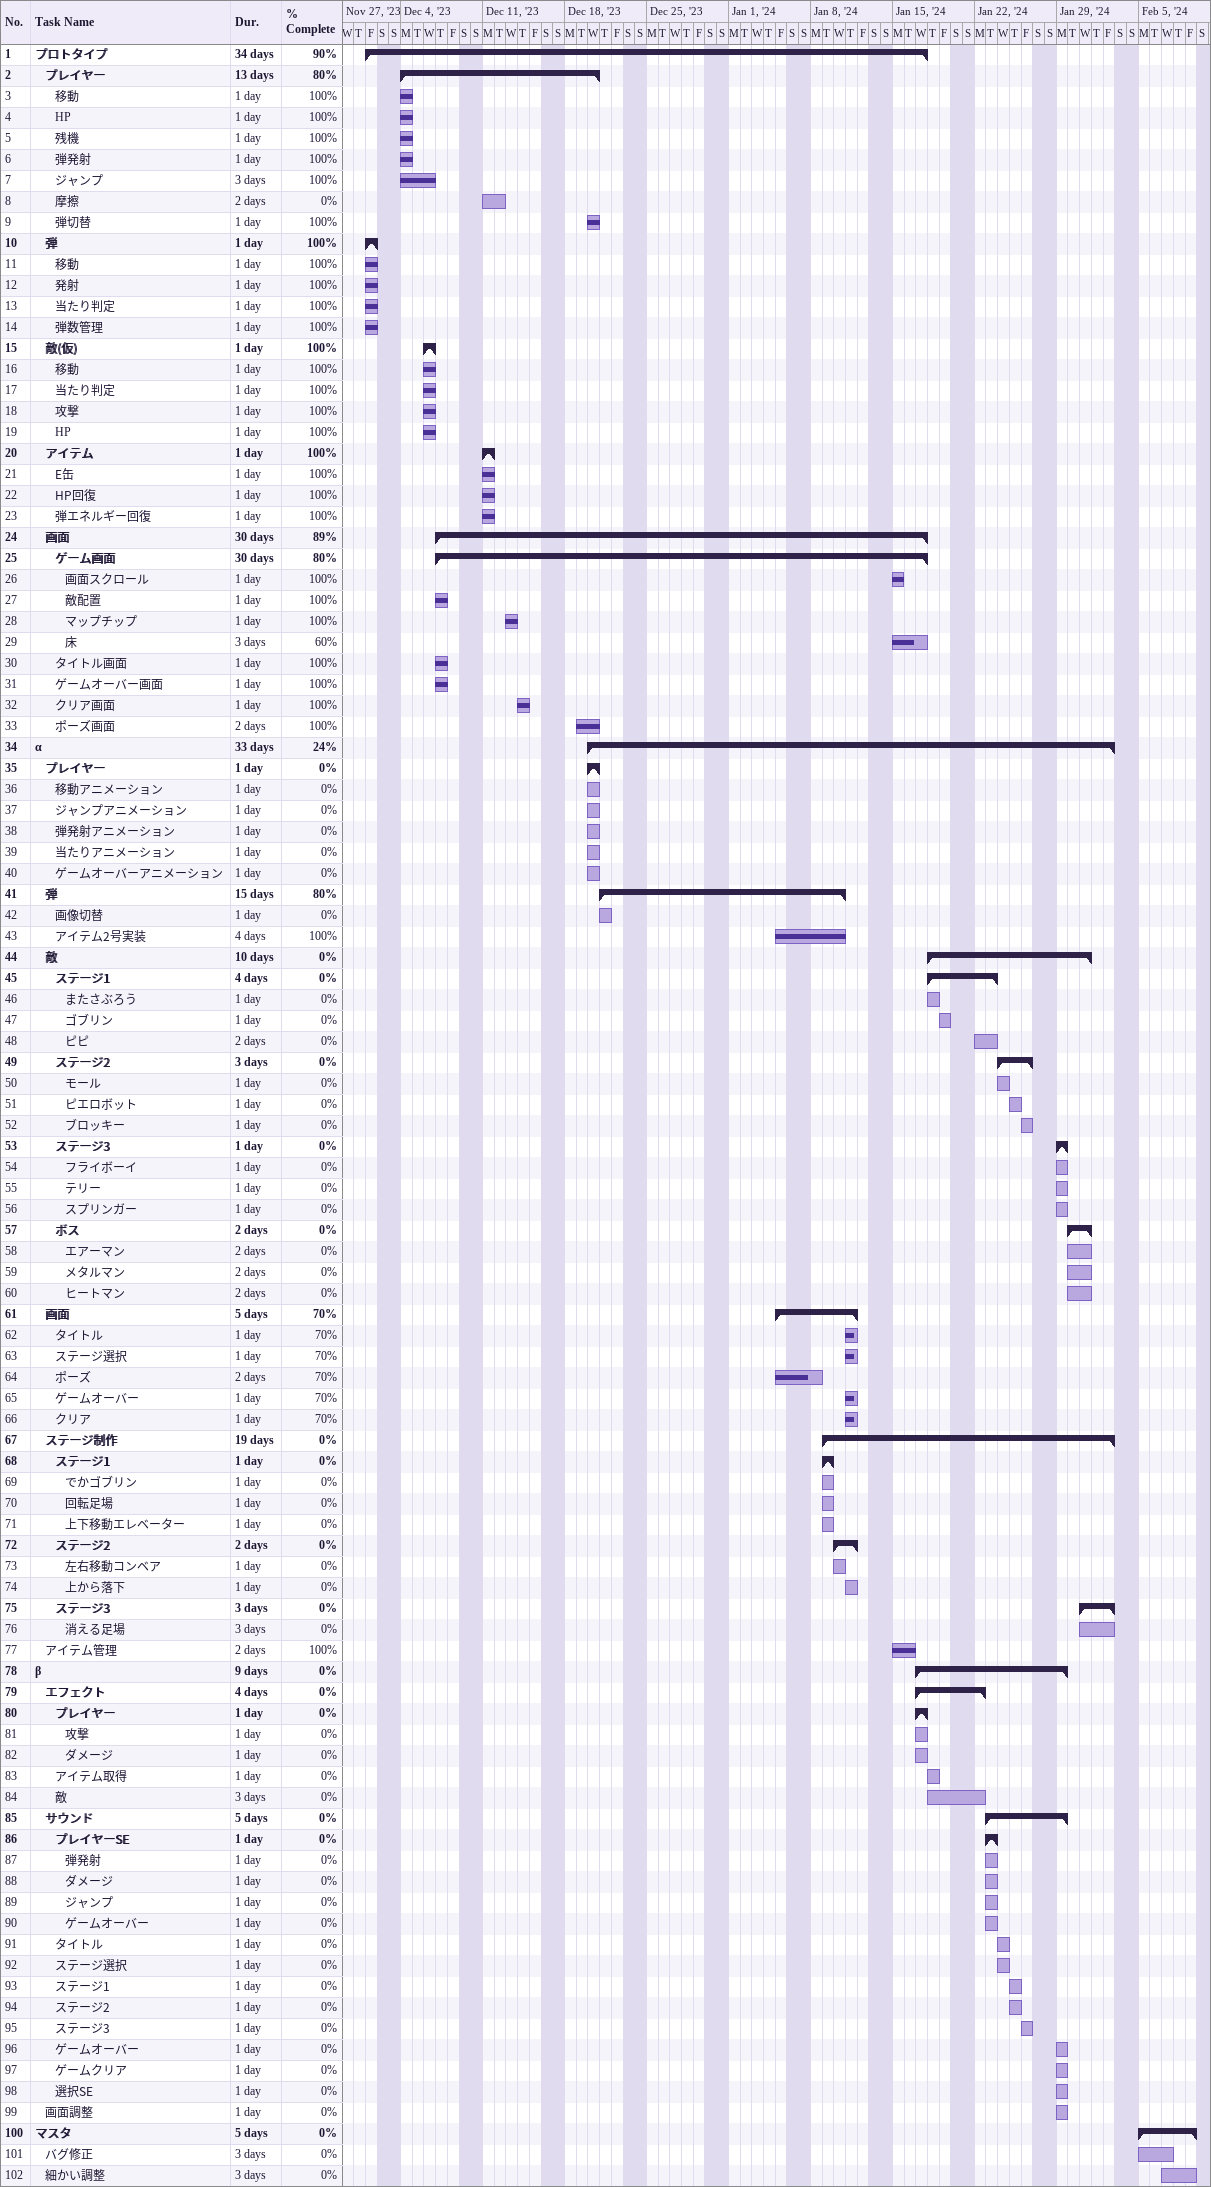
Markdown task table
| ID | Level | Task | Duration | Start | Finish | % complete |
|---|---|---|---|---|---|---|
| 1 | 1 | **プロトタイプ** | 34d | 2023-12-01 | 2024-01-17 | 90 |
| 2 | 2 | **プレイヤー** | 13d | 2023-12-04 | 2023-12-20 | 80 |
| 3 | 3 | 移動 | 1d | 2023-12-04 | 2023-12-04 | 100 |
| 4 | 3 | HP | 1d | 2023-12-04 | 2023-12-04 | 100 |
| 5 | 3 | 残機 | 1d | 2023-12-04 | 2023-12-04 | 100 |
| 6 | 3 | 弾発射 | 1d | 2023-12-04 | 2023-12-04 | 100 |
| 7 | 3 | ジャンプ | 3d | 2023-12-04 | 2023-12-06 | 100 |
| 8 | 3 | 摩擦 | 2d | 2023-12-11 | 2023-12-12 | 0 |
| 9 | 3 | 弾切替 | 1d | 2023-12-20 | 2023-12-20 | 100 |
| 10 | 2 | **弾** | 1d | 2023-12-01 | 2023-12-01 | 100 |
| 11 | 3 | 移動 | 1d | 2023-12-01 | 2023-12-01 | 100 |
| 12 | 3 | 発射 | 1d | 2023-12-01 | 2023-12-01 | 100 |
| 13 | 3 | 当たり判定 | 1d | 2023-12-01 | 2023-12-01 | 100 |
| 14 | 3 | 弾数管理 | 1d | 2023-12-01 | 2023-12-01 | 100 |
| 15 | 2 | **敵(仮)** | 1d | 2023-12-06 | 2023-12-06 | 100 |
| 16 | 3 | 移動 | 1d | 2023-12-06 | 2023-12-06 | 100 |
| 17 | 3 | 当たり判定 | 1d | 2023-12-06 | 2023-12-06 | 100 |
| 18 | 3 | 攻撃 | 1d | 2023-12-06 | 2023-12-06 | 100 |
| 19 | 3 | HP | 1d | 2023-12-06 | 2023-12-06 | 100 |
| 20 | 2 | **アイテム** | 1d | 2023-12-11 | 2023-12-11 | 100 |
| 21 | 3 | E缶 | 1d | 2023-12-11 | 2023-12-11 | 100 |
| 22 | 3 | HP回復 | 1d | 2023-12-11 | 2023-12-11 | 100 |
| 23 | 3 | 弾エネルギー回復 | 1d | 2023-12-11 | 2023-12-11 | 100 |
| 24 | 2 | **画面** | 30d | 2023-12-07 | 2024-01-17 | 89 |
| 25 | 3 | **ゲーム画面** | 30d | 2023-12-07 | 2024-01-17 | 80 |
| 26 | 4 | 画面スクロール | 1d | 2024-01-15 | 2024-01-15 | 100 |
| 27 | 4 | 敵配置 | 1d | 2023-12-07 | 2023-12-07 | 100 |
| 28 | 4 | マップチップ | 1d | 2023-12-13 | 2023-12-13 | 100 |
| 29 | 4 | 床 | 3d | 2024-01-15 | 2024-01-17 | 60 |
| 30 | 3 | タイトル画面 | 1d | 2023-12-07 | 2023-12-07 | 100 |
| 31 | 3 | ゲームオーバー画面 | 1d | 2023-12-07 | 2023-12-07 | 100 |
| 32 | 3 | クリア画面 | 1d | 2023-12-14 | 2023-12-14 | 100 |
| 33 | 3 | ポーズ画面 | 2d | 2023-12-19 | 2023-12-20 | 100 |
| 34 | 1 | **α** | 33d | 2023-12-20 | 2024-02-02 | 24 |
| 35 | 2 | **プレイヤー** | 1d | 2023-12-20 | 2023-12-20 | 0 |
| 36 | 3 | 移動アニメーション | 1d | 2023-12-20 | 2023-12-20 | 0 |
| 37 | 3 | ジャンプアニメーション | 1d | 2023-12-20 | 2023-12-20 | 0 |
| 38 | 3 | 弾発射アニメーション | 1d | 2023-12-20 | 2023-12-20 | 0 |
| 39 | 3 | 当たりアニメーション | 1d | 2023-12-20 | 2023-12-20 | 0 |
| 40 | 3 | ゲームオーバーアニメーション | 1d | 2023-12-20 | 2023-12-20 | 0 |
| 41 | 2 | **弾** | 15d | 2023-12-21 | 2024-01-10 | 80 |
| 42 | 3 | 画像切替 | 1d | 2023-12-21 | 2023-12-21 | 0 |
| 43 | 3 | アイテム2号実装 | 4d | 2024-01-05 | 2024-01-10 | 100 |
| 44 | 2 | **敵** | 10d | 2024-01-18 | 2024-01-31 | 0 |
| 45 | 3 | **ステージ1** | 4d | 2024-01-18 | 2024-01-23 | 0 |
| 46 | 4 | またさぶろう | 1d | 2024-01-18 | 2024-01-18 | 0 |
| 47 | 4 | ゴブリン | 1d | 2024-01-19 | 2024-01-19 | 0 |
| 48 | 4 | ピピ | 2d | 2024-01-22 | 2024-01-23 | 0 |
| 49 | 3 | **ステージ2** | 3d | 2024-01-24 | 2024-01-26 | 0 |
| 50 | 4 | モール | 1d | 2024-01-24 | 2024-01-24 | 0 |
| 51 | 4 | ピエロボット | 1d | 2024-01-25 | 2024-01-25 | 0 |
| 52 | 4 | ブロッキー | 1d | 2024-01-26 | 2024-01-26 | 0 |
| 53 | 3 | **ステージ3** | 1d | 2024-01-29 | 2024-01-29 | 0 |
| 54 | 4 | フライボーイ | 1d | 2024-01-29 | 2024-01-29 | 0 |
| 55 | 4 | テリー | 1d | 2024-01-29 | 2024-01-29 | 0 |
| 56 | 4 | スプリンガー | 1d | 2024-01-29 | 2024-01-29 | 0 |
| 57 | 3 | **ボス** | 2d | 2024-01-30 | 2024-01-31 | 0 |
| 58 | 4 | エアーマン | 2d | 2024-01-30 | 2024-01-31 | 0 |
| 59 | 4 | メタルマン | 2d | 2024-01-30 | 2024-01-31 | 0 |
| 60 | 4 | ヒートマン | 2d | 2024-01-30 | 2024-01-31 | 0 |
| 61 | 2 | **画面** | 5d | 2024-01-05 | 2024-01-11 | 70 |
| 62 | 3 | タイトル | 1d | 2024-01-11 | 2024-01-11 | 70 |
| 63 | 3 | ステージ選択 | 1d | 2024-01-11 | 2024-01-11 | 70 |
| 64 | 3 | ポーズ | 2d | 2024-01-05 | 2024-01-08 | 70 |
| 65 | 3 | ゲームオーバー | 1d | 2024-01-11 | 2024-01-11 | 70 |
| 66 | 3 | クリア | 1d | 2024-01-11 | 2024-01-11 | 70 |
| 67 | 2 | **ステージ制作** | 19d | 2024-01-09 | 2024-02-02 | 0 |
| 68 | 3 | **ステージ1** | 1d | 2024-01-09 | 2024-01-09 | 0 |
| 69 | 4 | でかゴブリン | 1d | 2024-01-09 | 2024-01-09 | 0 |
| 70 | 4 | 回転足場 | 1d | 2024-01-09 | 2024-01-09 | 0 |
| 71 | 4 | 上下移動エレベーター | 1d | 2024-01-09 | 2024-01-09 | 0 |
| 72 | 3 | **ステージ2** | 2d | 2024-01-10 | 2024-01-11 | 0 |
| 73 | 4 | 左右移動コンベア | 1d | 2024-01-10 | 2024-01-10 | 0 |
| 74 | 4 | 上から落下 | 1d | 2024-01-11 | 2024-01-11 | 0 |
| 75 | 3 | **ステージ3** | 3d | 2024-01-31 | 2024-02-02 | 0 |
| 76 | 4 | 消える足場 | 3d | 2024-01-31 | 2024-02-02 | 0 |
| 77 | 2 | アイテム管理 | 2d | 2024-01-15 | 2024-01-16 | 100 |
| 78 | 1 | **β** | 9d | 2024-01-17 | 2024-01-29 | 0 |
| 79 | 2 | **エフェクト** | 4d | 2024-01-17 | 2024-01-22 | 0 |
| 80 | 3 | **プレイヤー** | 1d | 2024-01-17 | 2024-01-17 | 0 |
| 81 | 4 | 攻撃 | 1d | 2024-01-17 | 2024-01-17 | 0 |
| 82 | 4 | ダメージ | 1d | 2024-01-17 | 2024-01-17 | 0 |
| 83 | 3 | アイテム取得 | 1d | 2024-01-18 | 2024-01-18 | 0 |
| 84 | 3 | 敵 | 3d | 2024-01-18 | 2024-01-22 | 0 |
| 85 | 2 | **サウンド** | 5d | 2024-01-23 | 2024-01-29 | 0 |
| 86 | 3 | **プレイヤーSE** | 1d | 2024-01-23 | 2024-01-23 | 0 |
| 87 | 4 | 弾発射 | 1d | 2024-01-23 | 2024-01-23 | 0 |
| 88 | 4 | ダメージ | 1d | 2024-01-23 | 2024-01-23 | 0 |
| 89 | 4 | ジャンプ | 1d | 2024-01-23 | 2024-01-23 | 0 |
| 90 | 4 | ゲームオーバー | 1d | 2024-01-23 | 2024-01-23 | 0 |
| 91 | 3 | タイトル | 1d | 2024-01-24 | 2024-01-24 | 0 |
| 92 | 3 | ステージ選択 | 1d | 2024-01-24 | 2024-01-24 | 0 |
| 93 | 3 | ステージ1 | 1d | 2024-01-25 | 2024-01-25 | 0 |
| 94 | 3 | ステージ2 | 1d | 2024-01-25 | 2024-01-25 | 0 |
| 95 | 3 | ステージ3 | 1d | 2024-01-26 | 2024-01-26 | 0 |
| 96 | 3 | ゲームオーバー | 1d | 2024-01-29 | 2024-01-29 | 0 |
| 97 | 3 | ゲームクリア | 1d | 2024-01-29 | 2024-01-29 | 0 |
| 98 | 3 | 選択SE | 1d | 2024-01-29 | 2024-01-29 | 0 |
| 99 | 2 | 画面調整 | 1d | 2024-01-29 | 2024-01-29 | 0 |
| 100 | 1 | **マスタ** | 5d | 2024-02-05 | 2024-02-09 | 0 |
| 101 | 2 | バグ修正 | 3d | 2024-02-05 | 2024-02-07 | 0 |
| 102 | 2 | 細かい調整 | 3d | 2024-02-07 | 2024-02-09 | 0 |
